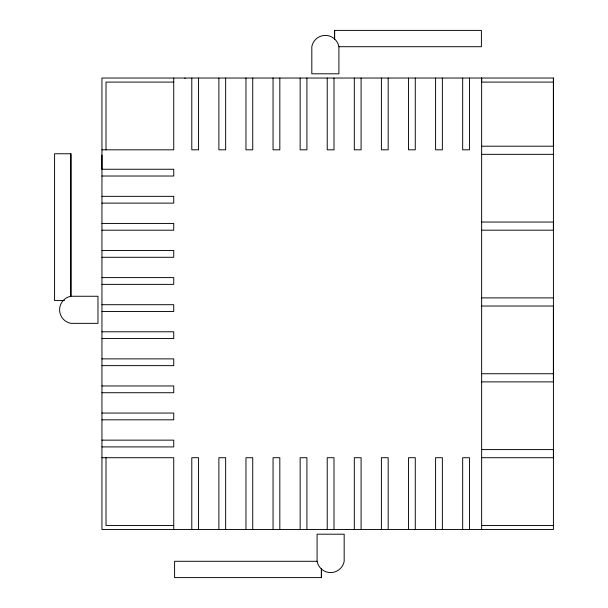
<?xml version="1.0" encoding="UTF-8"?>
<svg xmlns="http://www.w3.org/2000/svg" width="608" height="608" viewBox="0 0 608 608"><rect width="100%" height="100%" fill="white"/><g stroke="black" fill="none" stroke-linecap="round" stroke-linejoin="round"><path stroke-width="0.91" d="M70.893 153.756L70.893 296.256A13.771 13.771 0 0 0 70.893 323.35L97.979 323.35L97.979 296.256L70.893 296.256L70.893 153.756L54.583 153.756L54.583 300.557L64.547 300.557M101.946 155.032L101.946 169.252L173.736 169.252L173.736 176.024L101.946 176.024M317.087 561.29L317.087 534.196L344.174 534.196L344.174 561.29A13.771 13.771 0 0 1 317.087 561.29L174.587 561.29L174.587 577.6L321.389 577.6L321.389 568.541M334.605 39.459L334.605 30.4L481.407 30.4L481.407 46.71L338.907 46.71A13.771 13.771 0 0 0 311.813 46.71L311.813 73.804L338.907 73.804L338.907 46.71M481.635 529.507L481.635 78.037L481.635 82.095L553.409 82.095L553.417 78.037L101.946 78.037L101.946 529.507L553.417 529.507L553.417 78.037M553.409 82.095L553.409 146.209L481.635 146.209M173.736 82.095L106.012 82.095L106.012 149.819M101.946 149.819L173.736 149.819L173.736 78.037M481.635 154.333L553.417 154.333M101.946 196.346L173.736 196.346L173.736 203.118L101.946 203.118M481.635 222.057L553.417 222.057L553.417 230.181L481.635 230.181M101.946 223.432L173.736 223.432L173.736 230.204L101.946 230.204M101.946 250.519L173.736 250.519L173.736 257.29L101.946 257.29M101.946 277.605L173.736 277.605L173.736 284.377L101.946 284.377M481.635 297.897L553.417 297.897M101.946 304.699L173.736 304.699L173.736 311.471L101.946 311.471M481.635 306.029L553.417 306.029L553.417 381.877L481.635 381.877M101.946 331.786L173.736 331.786L173.736 338.557L101.946 338.557M101.946 358.872L173.736 358.872L173.736 365.644L101.946 365.644M481.635 373.745L553.417 373.745M101.946 385.958L173.736 385.958L173.736 392.73L101.946 392.73M101.946 413.052L173.736 413.052L173.736 419.824L101.946 419.824M101.946 440.139L173.736 440.139L173.736 446.91L101.946 446.91M481.635 449.593L553.417 449.593L553.417 457.718L481.635 457.718M101.946 457.718L173.736 457.718L173.736 529.507M173.736 525.441L106.012 525.441L106.012 457.718M481.635 525.441L553.417 525.441M469.444 78.037L469.444 149.819L462.673 149.819L462.673 78.037M469.444 529.507L469.444 457.718L462.673 457.718L462.673 529.507M442.358 78.037L442.358 149.819L435.586 149.819L435.586 78.037M442.358 529.507L442.358 457.718L435.586 457.718L435.586 529.507M415.272 78.037L415.272 149.819L408.5 149.819L408.5 78.037M415.272 529.507L415.272 457.718L408.5 457.718L408.5 529.507M388.178 78.037L388.178 149.819L381.406 149.819L381.406 78.037M388.178 529.507L388.178 457.718L381.406 457.718L381.406 529.507M361.091 78.037L361.091 149.819L354.32 149.819L354.32 78.037M361.091 529.507L361.091 457.718L354.32 457.718L354.32 529.507M334.605 30.4L334.605 38.555M334.005 78.037L334.005 149.819L327.233 149.819L327.233 78.037M334.005 529.507L334.005 457.718L327.233 457.718L327.233 529.507M321.389 569.445L321.389 577.6M306.918 78.037L306.918 149.819L300.147 149.819L300.147 78.037M306.918 529.507L306.918 457.718L300.147 457.718L300.147 529.507M279.832 78.037L279.832 149.819L273.053 149.819L273.053 78.037M279.824 529.507L279.824 457.718L273.053 457.718L273.053 529.507M252.738 78.037L252.738 149.819L245.966 149.819L245.966 78.037M252.738 529.507L252.738 457.718L245.966 457.718L245.966 529.507M225.652 78.037L225.652 149.819L218.88 149.819L218.88 78.037M225.652 529.507L225.652 457.718L218.88 457.718L218.88 529.507M198.565 78.037L198.565 149.819L191.794 149.819L191.794 78.037M198.565 529.507L198.565 457.718L191.794 457.718L191.794 529.507M185.022 78.037L185.022 78.523"/></g></svg>
